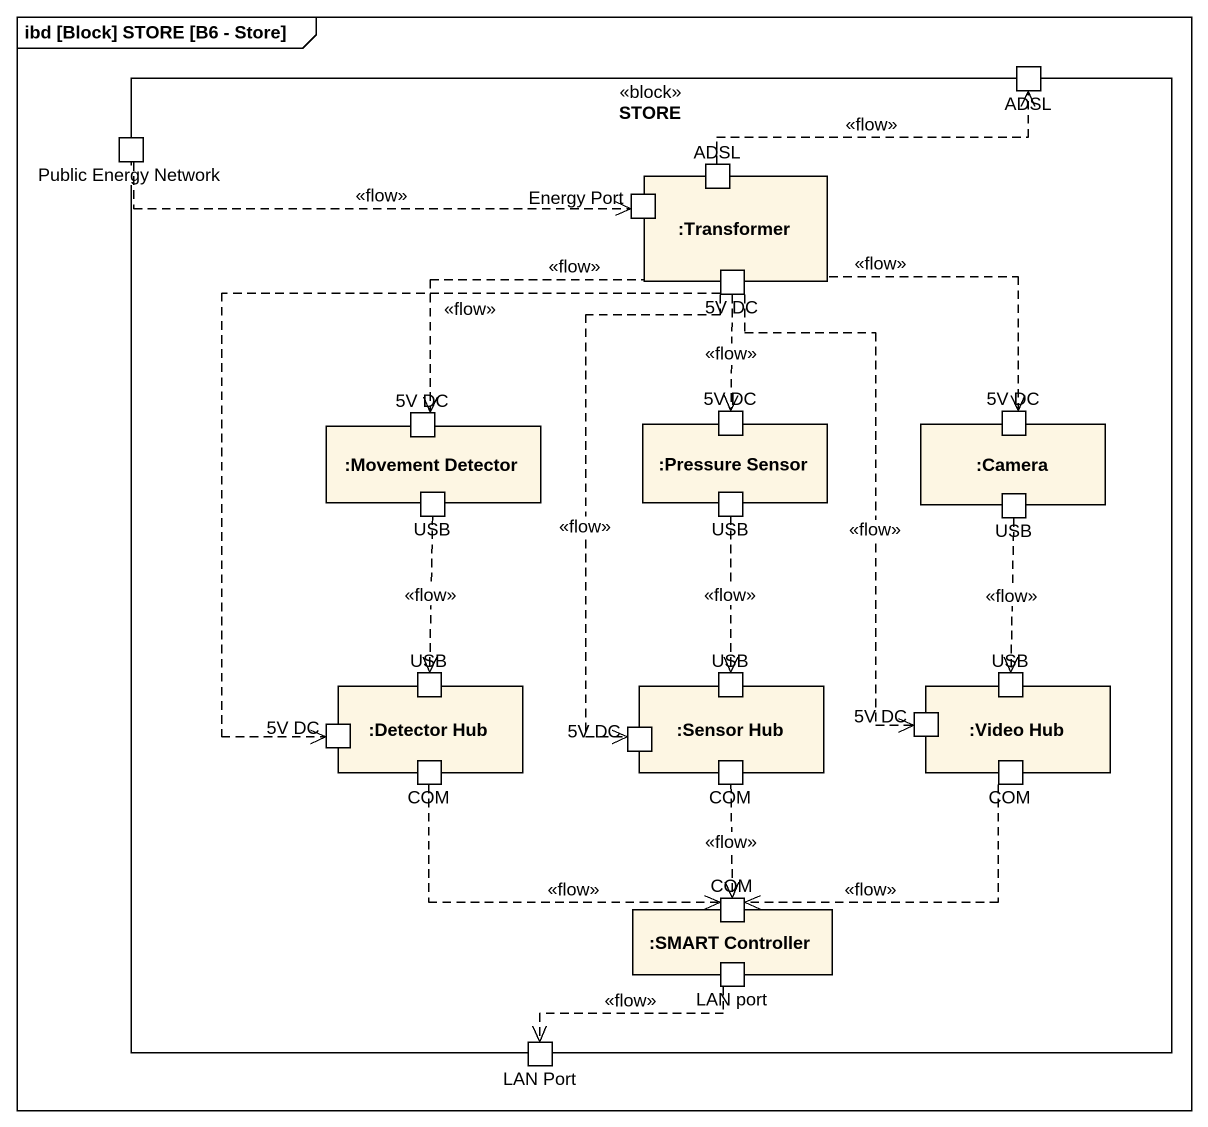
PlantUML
@startuml
mainframe ibd [Block] STORE [B6 - Store]
rectangle STORE <<block>> {
  port ADSL
  port "Public Energy Network" as Public_Energy_Network
  rectangle ":Transformer" as Transformer {
    port "Energy Port" as Energy_Port
    port "ADSL" as ADSL_2
    port "5V DC" as p5V_DC
  }
  rectangle ":Movement Detector" as Movement_Detector {
    port "5V DC" as p5V_DC_2
    port USB
  }
  rectangle ":Pressure Sensor" as Pressure_Sensor {
    port "5V DC" as p5V_DC_3
    port "USB" as USB_2
  }
  rectangle ":Camera" as Camera {
    port "5V DC" as p5V_DC_4
    port "USB" as USB_3
  }
  rectangle ":Detector Hub" as Detector_Hub {
    port "USB" as USB_4
    port "5V DC" as p5V_DC_5
    port COM
  }
  rectangle ":Sensor Hub" as Sensor_Hub {
    port "USB" as USB_5
    port "5V DC" as p5V_DC_6
    port "COM" as COM_2
  }
  rectangle ":Video Hub" as Video_Hub {
    port "USB" as USB_6
    port "5V DC" as p5V_DC_7
    port "COM" as COM_3
  }
  rectangle ":SMART Controller" as SMART_Controller {
    port "COM" as COM_4
    port "LAN port" as LAN_port
  }
  port "LAN Port" as LAN_Port
}
Public_Energy_Network .right.> Energy_Port : <<flow>>
ADSL_2 .right.> ADSL : <<flow>>
p5V_DC .left.> p5V_DC_2 : <<flow>>
p5V_DC ..> p5V_DC_3 : <<flow>>
p5V_DC .right.> p5V_DC_4 : <<flow>>
p5V_DC ..> p5V_DC_5 : <<flow>>
p5V_DC ..> p5V_DC_6 : <<flow>>
p5V_DC ..> p5V_DC_7 : <<flow>>
USB ..> USB_4 : <<flow>>
USB_2 ..> USB_5 : <<flow>>
USB_3 ..> USB_6 : <<flow>>
COM .right.> COM_4 : <<flow>>
COM_2 ..> COM_4 : <<flow>>
COM_3 .left.> COM_4 : <<flow>>
LAN_port .left.> LAN_Port : <<flow>>
@enduml
